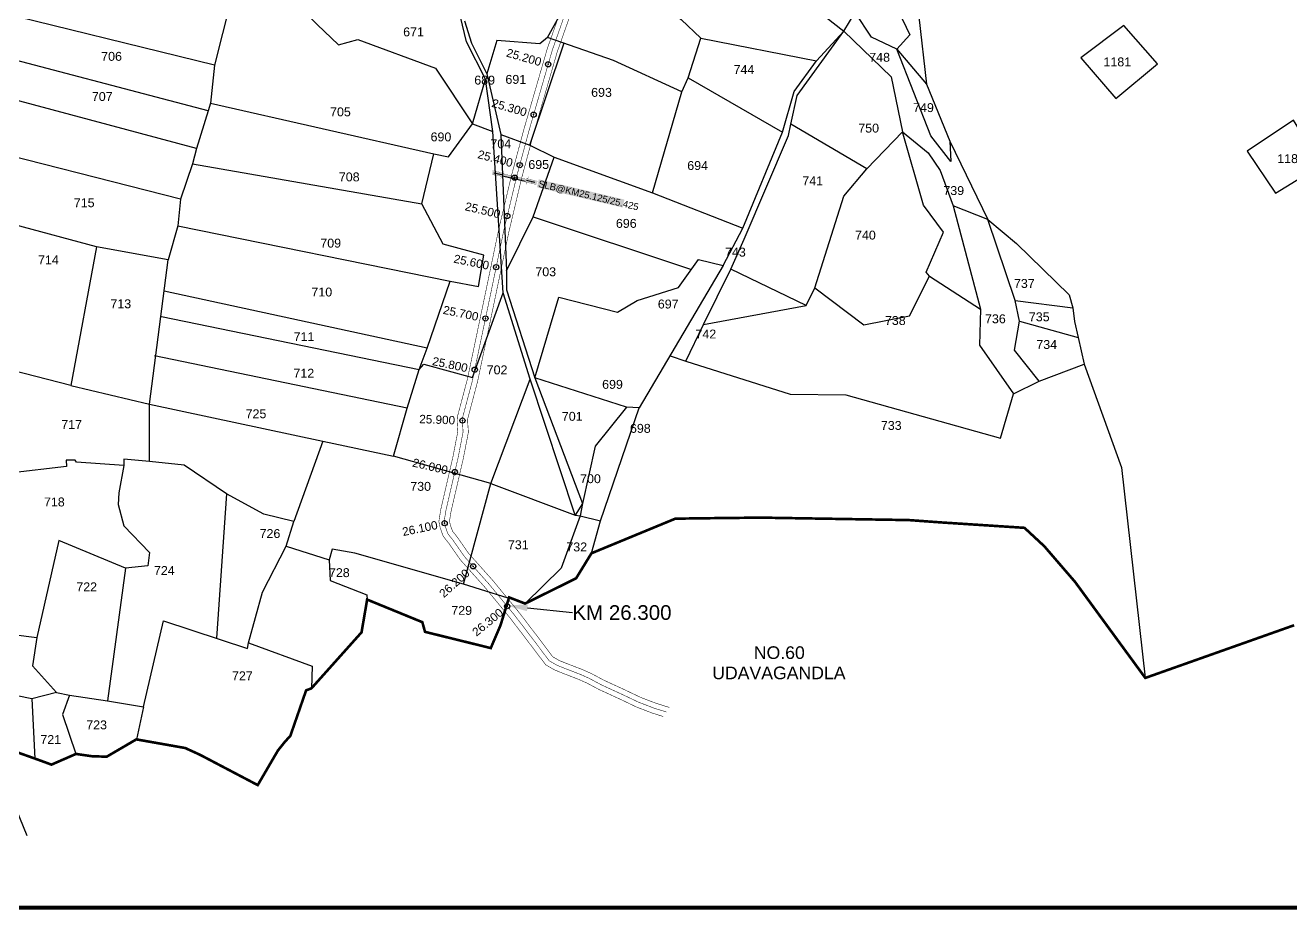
# Model space of a CAD drawing. Header units: inches. Extents: x 206944 to 214764, y 1611536 to 1620388.
# Drawn here: x 209710 to 212125, y 1611536 to 1613225 of the extents above; entities that cross this region are included whole.
import ezdxf
from ezdxf import colors
from ezdxf.entities.mleader import LeaderData, LeaderLine
from ezdxf.enums import TextEntityAlignment as Align
from ezdxf.math import Vec2, Vec3

# ---------------------------------------------------------------- set-up
doc = ezdxf.new("R2010")
doc.units = ezdxf.units.IN
doc.header["$LTSCALE"] = 15
doc.header["$MEASUREMENT"] = 0
doc.header["$PDMODE"] = 32
doc.header["$PDSIZE"] = 10
doc.linetypes.add('ACAD_ISO02W100', pattern=[15, 12, -3])
doc.linetypes.add('HIDDEN2', pattern=[0.1875, 0.125, -0.0625])
for name, color, linetype in [('BLOCK', 72, 'Continuous'), ('CANAL1', 7, 'Continuous'), ('CHANAGE', 1, 'Continuous'), ('PLOT', 7, 'Continuous'), ('PLOT NO', 7, 'Continuous'), ('ROAD', 1, 'Continuous'), ('STRUCTURE', 5, 'Continuous'), ('text2', 7, 'Continuous'), ('VILLAGE BOUNDARY', 5, 'Continuous'), ('VILLAGE STONES', 240, 'Continuous')]:
    doc.layers.add(name, color=color, linetype=linetype)
doc.styles.get("Standard").update_dxf_attribs({"font": 'arial.ttf'})
doc.dimstyles.get("Standard").update_dxf_attribs({"dimtxt": 0.18, "dimasz": 0.18, "dimexe": 0.18, "dimexo": 0.0625, "dimgap": 0.09, "dimtad": 0, "dimtih": 1, "dimtoh": 1, "dimdec": 4, "dimzin": 0, "dimdsep": 46, "dimtxsty": 'Standard', "dimcen": 0.09, "dimadec": 0, "dimazin": 0, "dimtfac": 1, "dimtdec": 4, "dimtofl": 0, "dimtmove": 0, "dimatfit": 3, "dimfxl": 1, "dimtolj": 1, "dimtzin": 0, "dimarcsym": 0})

# ---------------------------------------------------------------- blocks, each defined once
blk = doc.blocks.new('CIRCLE-BOX')
for p, q in [((-0.5, 0), (0.5, 0)), ((0, 0.5), (0, -0.5))]:
    blk.add_line(p, q)
blk.add_circle((0, 0), 0.2)
blk = doc.blocks.new('SLB')
at = {"layer": 'STRUCTURE'}
h = blk.add_hatch(dxfattribs=at)
h.set_pattern_fill('DOTS', color=6, scale=20, angle=320.3722, style=0)
h.set_pattern_definition([(320.372247934, (-159.4327, -72.9564), (1.2786241598, 0.5641323054), [0, -1.25])])
h.paths.add_polyline_path([(769699.5, 1706871.1), (769699.5, 1706861.1), (769729.1, 1706861.1), (769732.1, 1706863.1), (769792.1, 1706863.1), (769795.1, 1706861.1), (769824.7, 1706861.1), (769824.7, 1706871.1), (769795.1, 1706871.1), (769792.1, 1706869.1), (769732.1, 1706869.1), (769729.1, 1706871.1)])
at = {"layer": 'STRUCTURE', "color": 6, "const_width": 0.628}
for points in [[(769726.1, 1706877.1), (769726.1, 1706873.1), (769732.1, 1706869.1), (769792.1, 1706869.1), (769798.1, 1706873.1), (769798.1, 1706877.1)], [(769726.1, 1706855.1), (769726.1, 1706859.1), (769732.1, 1706863.1), (769792.1, 1706863.1), (769798.1, 1706859.1), (769798.1, 1706855.1)]]:
    blk.add_lwpolyline(points, dxfattribs=at)
at = {"layer": 'STRUCTURE', "color": 6, "linetype": 'ACAD_ISO02W100', "ltscale": 0.5, "const_width": 0.5}
for points in [[(769699.5, 1706871.1), (769729.1, 1706871.1)], [(769699.5, 1706861.1), (769729.1, 1706861.1)], [(769795.1, 1706871.1), (769824.7, 1706871.1)], [(769795.1, 1706861.1), (769824.7, 1706861.1)]]:
    blk.add_lwpolyline(points, dxfattribs=at)
at = {"layer": 'STRUCTURE', "color": 6}
blk.add_lwpolyline([(769732.1, 1706863.1), (769792.1, 1706863.1)], dxfattribs=at)
blk.add_lwpolyline([(769732.1, 1706863.1), (769792.1, 1706863.1)], dxfattribs=at)
at = {"layer": 'STRUCTURE', "color": 0}
blk.add_circle((769762.1, 1706866.1), 1.24, dxfattribs=at)
for points in [[(769703.8, 1706866), (769726.7, 1706866)], [(769818.6, 1706865.8), (769795.7, 1706865.8)]]:
    blk.add_leader(points, dimstyle='Standard', override={"dimasz": 10, "dimgap": 0.09, "dimtad": 0}, dxfattribs=at)

msp = doc.modelspace()

# ---------------------------------------------------------------- linework, layer by layer
at = {"layer": 'CANAL1', "color": 200, "const_width": 1}
for points in [[(210767, 1613352.7), (210706.3, 1613180.3), (210661.8, 1613026.9), (210638.2, 1612939.1), (210613.4, 1612834.6), (210587.4, 1612709.7), (210553.8, 1612549.3), (210534.5, 1612476.7), (210534.2, 1612468.1), (210535.5, 1612449.3), (210526.2, 1612401.1), (210502.9, 1612300.2), (210499.3, 1612277.8), (210501.9, 1612265.2), (210507.6, 1612249.4), (210518.7, 1612235.3), (210540.5, 1612204.1), (210587.1, 1612152), (210635.2, 1612093.4), (210674.2, 1612042.3), (210693.6, 1612016.6), (210703.5, 1612003.7), (210720.5, 1611994), (210738.7, 1611986.6), (210765.4, 1611976.4), (210782, 1611969), (210805.3, 1611956.6), (210845.6, 1611938.1), (210876.8, 1611923.2), (210907, 1611911.6), (210927.6, 1611905.2)], [(210786, 1613346.3), (210725.3, 1613174.2), (210681.1, 1613021.5), (210657.6, 1612934.2), (210632.9, 1612830.3), (210607, 1612705.6), (210573.2, 1612544.7), (210554.4, 1612473.7), (210554.2, 1612468.5), (210555.7, 1612448.1), (210545.8, 1612397), (210522.5, 1612296.4), (210519.6, 1612278.3), (210521.2, 1612270.7), (210525.3, 1612259.2), (210534.8, 1612247.2), (210556.2, 1612216.5), (210602.2, 1612165), (210650.8, 1612105.9), (210690.2, 1612054.4), (210709.5, 1612028.7), (210716.9, 1612019.1), (210729.2, 1612012), (210746, 1612005.3), (210773.1, 1611994.9), (210790.8, 1611987), (210814.2, 1611974.5), (210854, 1611956.2), (210884.6, 1611941.6), (210913.6, 1611930.5), (210939.3, 1611922.5)]]:
    msp.add_lwpolyline(points, dxfattribs=at)
at = {"layer": 'CANAL1', "color": 1, "linetype": 'HIDDEN2', "ltscale": 4, "const_width": 1}
msp.add_lwpolyline([(210776.5, 1613349.5), (210715.8, 1613177.3), (210671.5, 1613024.2), (210647.9, 1612936.6), (210623.1, 1612832.5), (210597.2, 1612707.7), (210563.5, 1612547), (210544.4, 1612475.2), (210544.2, 1612468.3), (210545.6, 1612448.7), (210536, 1612399.1), (210512.7, 1612298.3), (210509.5, 1612278.1), (210511.6, 1612267.9), (210516.5, 1612254.3), (210526.7, 1612241.2), (210548.3, 1612210.3), (210594.6, 1612158.5), (210643, 1612099.6), (210682.2, 1612048.4), (210701.5, 1612022.6), (210710.2, 1612011.4), (210724.9, 1612003), (210742.3, 1611996), (210769.2, 1611985.7), (210786.4, 1611978), (210809.7, 1611965.5), (210849.8, 1611947.1), (210880.7, 1611932.4), (210910.3, 1611921.1), (210933.5, 1611913.8)], dxfattribs=at)
at = {"layer": 'PLOT'}
for points in [[(211272.5, 1613213.7), (211293.9, 1613249.6), (211286.1, 1613262.4), (211233.1, 1613261.3), (211206.4, 1613358.6), (211140.7, 1613452.8), (211146.6, 1613379), (211184.5, 1613343.5), (211178.8, 1613287.6), (211272.5, 1613213.7)], [(210707, 1613201.7), (210766.4, 1613309.6), (210817, 1613321.9), (210804.3, 1613349.2), (210536.3, 1613394.7)], [(211326.5, 1613357.2), (211398.3, 1613206.8), (211373.5, 1613179), (211325.4, 1613202.1), (211293.9, 1613249.6)], [(210116.5, 1613330.8), (210071.2, 1613148.9), (209624.4, 1613258.5)], [(210817, 1613321.9), (210909.8, 1613279.8), (210961.6, 1613236.2), (210999.7, 1613200.4)], [(210759.5, 1612289.7), (210673.8, 1612549.2), (210621.8, 1612714.4), (210602.2, 1613022.3), (210588.4, 1613121.8), (210552.3, 1613193.2), (210524.6, 1613307.7)], [(210230.9, 1613262.4), (210267.1, 1613226.4), (210307.7, 1613187.7), (210344.6, 1613197.5), (210492.7, 1613143), (210563.3, 1613036.6)], [(210548.3, 1613233.2), (210561.5, 1613190.9), (210591.1, 1613131.9), (210617.4, 1613016.7), (210628.2, 1612756.4), (210628.4, 1612719.8), (210682.2, 1612551.6), (210773.8, 1612311.7), (210759.5, 1612289.7)], [(211415.7, 1613240.9), (211430.3, 1613112.6), (211475, 1613003.8), (211547.1, 1612854.2), (211601.8, 1612808.4), (211702.5, 1612710.3), (211709.7, 1612685.3), (211712.9, 1612659.3), (211719.6, 1612628.5), (211731.1, 1612577.8), (211802.6, 1612380.7), (211847.9, 1611978.8)], [(211791.5, 1613085.1), (211871.1, 1613151.3), (211806.6, 1613224.6), (211724.8, 1613162.9), (211791.5, 1613085.1)], [(210963.3, 1613097.7), (210832.7, 1613157.6), (210707, 1613201.7), (210692.3, 1613189.7), (210609.7, 1613195.6), (210591.1, 1613131.9)], [(210907.1, 1612905.2), (210963.3, 1613097.7), (210975.3, 1613124.5), (210999.7, 1613200.4), (211220, 1613157)], [(210941.1, 1612594.1), (210970.7, 1612583.5), (211004.5, 1612653.5), (211056.4, 1612759.1), (211082.4, 1612816.5), (211167, 1613014.6), (211171.5, 1613036.4), (211183.3, 1613091.1), (211272.5, 1613213.7), (211363, 1613126.3), (211384.3, 1613021.7), (211316.4, 1612950.6), (211171.5, 1613036.4)], [(211042.1, 1612766.5), (211079.9, 1612837.4), (211155.1, 1613020.8), (211177.4, 1613098.2), (211220, 1613157), (211272.5, 1613213.7)], [(210071.2, 1613148.9), (210063.6, 1613075.9), (210058.6, 1613061.3), (209603.6, 1613181.4)], [(210673, 1612996.2), (210738.7, 1613191.2)], [(211475, 1613003.8), (211476.5, 1612964.7), (211438.6, 1613014.1), (211373.5, 1613179), (211430.3, 1613112.6)], [(210058.6, 1613061.3), (210036.6, 1612989.8), (209592.1, 1613108.6)], [(210563.3, 1613036.6), (210588.4, 1613121.8)], [(210975.3, 1613124.5), (211155.1, 1613020.8)], [(210063.6, 1613075.9), (210489.7, 1612979.7)], [(210598.8, 1612350), (210412.6, 1612402), (210438.9, 1612493.6), (210461.7, 1612567.6), (210461.7, 1612567.6), (210476.8, 1612608.7), (210521.2, 1612736.1), (210574.8, 1612726), (210585.1, 1612785.7), (210507.4, 1612807.1), (210466.9, 1612883.9), (210489.7, 1612979.7), (210518, 1612974), (210563.3, 1613036.6), (210602.2, 1613022.3)], [(212096.2, 1612904.3), (212183.8, 1612957.6), (212130.9, 1613044), (212042.5, 1612984.6), (212096.2, 1612904.3)], [(210617.4, 1613016.7), (210673, 1612996.2), (210719.5, 1612973)], [(211436, 1612746.1), (211429.3, 1612753.3), (211462.9, 1612830.1), (211424.4, 1612881.4), (211384.3, 1613021.7)], [(211384.3, 1613021.7), (211433.4, 1612981.7), (211456.2, 1612947.9), (211481, 1612880.1)], [(210036.6, 1612989.8), (210029.3, 1612960.5), (210005.9, 1612893.1), (209581.2, 1613001.3)], [(210029.3, 1612960.5), (210466.9, 1612883.9)], [(210679.6, 1612859.1), (210719.5, 1612973), (210907.1, 1612905.2), (211079.9, 1612837.4)], [(211217.2, 1612723.9), (211272.3, 1612898.4), (211316.4, 1612950.6)], [(210005.9, 1612893.1), (210001.2, 1612842), (209982.3, 1612777.1), (209845.7, 1612801.6), (209689.6, 1612843.7), (209640, 1612577.1), (209509, 1612607.4)], [(211547.1, 1612854.2), (211481, 1612880.1), (211533, 1612682.9)], [(210001.2, 1612842), (210521.2, 1612736.1)], [(210628.2, 1612756.4), (210679.6, 1612859.1), (210980, 1612759.4)], [(211599.2, 1612699.6), (211547.1, 1612854.2)], [(209845.7, 1612801.6), (209796.5, 1612537.4), (209640, 1612577.1)], [(209796.5, 1612537.4), (209946.7, 1612501.7), (209982.3, 1612777.1)], [(210857.4, 1612495.9), (210682.2, 1612551.6), (210728.6, 1612705.9), (210840.3, 1612677), (210877.7, 1612699.5), (210956.6, 1612724), (210994.7, 1612778), (211042.1, 1612766.5), (210881.7, 1612494.8)], [(211004.5, 1612653.5), (211200.6, 1612689.7), (211056.4, 1612759.1)], [(211200.6, 1612689.7), (211217.2, 1612723.9), (211310.3, 1612652.8), (211397.9, 1612670.3), (211436, 1612746.1), (211533, 1612682.9), (211531.4, 1612614), (211596.4, 1612521.3)], [(210476.8, 1612608.7), (209974.9, 1612717.2)], [(210461.7, 1612567.6), (210470.9, 1612577.9), (210563.4, 1612552.4), (210621.8, 1612714.4)], [(211607.7, 1612660), (211599.2, 1612699.6), (211709.7, 1612685.3)], [(209970, 1612669.1), (210461.7, 1612567.6)], [(211645.5, 1612545.3), (211598.2, 1612604.5), (211607.7, 1612660), (211719.6, 1612628.5)], [(210438.9, 1612493.6), (209956.7, 1612593.8)], [(210970.7, 1612583.5), (211169.8, 1612520.5), (211276.3, 1612519.5), (211571.4, 1612436.9), (211596.4, 1612521.3), (211645.5, 1612545.3), (211731.1, 1612577.8)], [(210598.8, 1612350), (210673.8, 1612549.2)], [(209946.9, 1612391.8), (209946.7, 1612501.7)], [(209946.7, 1612501.7), (210277.5, 1612431.1), (210222.5, 1612277.8)], [(210790.6, 1612216.8), (210807.8, 1612278.8), (210881.7, 1612494.8), (210857.4, 1612495.9), (210797.6, 1612421.1), (210773.8, 1612311.7), (210769.2, 1612288.1)], [(210277.5, 1612431.1), (210412.6, 1612402)], [(209897.7, 1612384.7), (209807.7, 1612390.7), (209804.7, 1612394.7), (209787.7, 1612394.7), (209788.6, 1612382.7), (209679.4, 1612369.6)], [(210094.1, 1612330.2), (210013.2, 1612385), (209946.9, 1612391.8), (209897.9, 1612396.3), (209897.7, 1612384.7), (209888.2, 1612332.5), (209887.1, 1612309.9), (209897.6, 1612269.3), (209947.1, 1612218.3), (209943.8, 1612192.7), (209901.2, 1612188.1), (209866.9, 1611934.9)], [(210207.9, 1612230.5), (210222.5, 1612277.8), (210165.3, 1612291.8), (210094.1, 1612330.2), (210074.9, 1612054.5)], [(210546.2, 1612158), (210598.8, 1612350), (210759.5, 1612289.7)], [(210759.5, 1612289.7), (210769.2, 1612288.1), (210732.7, 1612188.6), (210663.9, 1612120.8), (210546.2, 1612158), (210338.9, 1612217.1), (210295.7, 1612224.9), (210290.2, 1612204.4), (210291.5, 1612164.9), (210361.5, 1612137.4), (210362.4, 1612128.4)], [(210769.2, 1612288.1), (210807.8, 1612278.8)], [(209901.2, 1612188.1), (209773.6, 1612241.4), (209732.1, 1612055.7)], [(210135.8, 1612045.6), (210162.5, 1612142.5), (210207.9, 1612230.5), (210290.2, 1612204.4)], [(209935.3, 1611923.5), (209973.5, 1612087.9), (210133.9, 1612034.9), (210135.8, 1612045.6), (210257.3, 1612001.1), (210256, 1611958.9)], [(209590.8, 1612073.8), (209732.1, 1612055.7), (209723.5, 1612002.2), (209769.3, 1611950.8), (209722.5, 1611939.2), (209616.2, 1611960.4)], [(209769.3, 1611950.8), (209794.5, 1611945.7), (209781, 1611909.1), (209806.6, 1611833.7)], [(209794.5, 1611945.7), (209866.9, 1611934.9), (209935.3, 1611923.5), (209921.8, 1611861.5)], [(209722.5, 1611939.2), (209728.1, 1611824.9)]]:
    msp.add_lwpolyline(points, dxfattribs=at)
at = {"layer": 'ROAD'}
msp.add_lwpolyline([(209618.9, 1611906.1), (209713, 1611678)], dxfattribs=at)
at = {"layer": 'text2', "color": 5, "const_width": 8}
msp.add_lwpolyline([(206948.4, 1619883.7), (214759.5, 1619883.7), (214759.5, 1611540.3), (206948.4, 1611540.3)], close=True, dxfattribs=at)
at = {"layer": 'text2', "color": 3}
for p in [(210708, 1613150.4), (210680.2, 1613054.3), (210653.7, 1612957.9), (210629.9, 1612860.8), (210608.7, 1612763.1), (210588.3, 1612665.2), (210567.8, 1612567.3), (210544.3, 1612470.2), (210529.7, 1612371.9), (210510.3, 1612274.2), (210564.8, 1612191.8), (210629.7, 1612115.8)]:
    msp.add_point(p, dxfattribs=at)
at = {"layer": 'text2', "color": 2}
msp.add_point((210644, 1612934), dxfattribs=at)
at = {"layer": 'VILLAGE BOUNDARY', "const_width": 5}
msp.add_lwpolyline([(212132, 1612079.4), (211847.9, 1611978.8), (211714, 1612161.9), (211655.1, 1612230.2), (211617.2, 1612265.4), (211460.1, 1612275.6), (211396.4, 1612280.2), (211113.8, 1612284.9), (211007.6, 1612283.7), (210950.7, 1612282.9), (210790.6, 1612216.8), (210761.3, 1612169), (210663.9, 1612120.8), (210633.4, 1612132.6), (210617, 1612079.3), (210598.4, 1612035.8), (210472.9, 1612066.8), (210467.7, 1612085.3), (210362.4, 1612128.4), (210351.7, 1612065.9), (210256, 1611958.9), (210245.9, 1611955.1), (210215.8, 1611868.3), (210204.8, 1611856.2), (210192, 1611840.1), (210153.5, 1611774.2), (210043.5, 1611832), (210015.1, 1611845), (209921.8, 1611861.5), (209865.3, 1611828.5), (209837.8, 1611829.2), (209806.6, 1611833.7), (209759.8, 1611813.3), (209728.1, 1611824.9), (209694.5, 1611836.8)], dxfattribs=at)

# ---------------------------------------------------------------- block references
at = {"layer": 'BLOCK'}
msp.add_blockref('CIRCLE-BOX', (210644, 1612934), dxfattribs=at)
at = {"layer": 'STRUCTURE', "color": 0, "xscale": 0.6999999999999995, "yscale": 0.6999999999999995, "zscale": 0.6999999999999995, "rotation": 346.6486246165293}
msp.add_blockref('SLB', (-589533.4, 574849.4), dxfattribs=at)

# ---------------------------------------------------------------- texts
at = {"layer": 'CHANAGE'}
for s, rotation, p in [('25.200', 343.8562, (210694.6, 1613154.3)), ('25.300', 343.8562, (210666.8, 1613058.2)), ('25.400', 344.9467, (210640.1, 1612961.6)), ('25.500', 346.6143, (210616.3, 1612864)), ('25.600', 348.2538, (210595, 1612765.9)), ('25.700', 348.1606, (210574.6, 1612668.1)), ('25.800', 348.1606, (210554.1, 1612570.2)), ('25.900', 357.8911, (210530.3, 1612470.8)), ('26.000', 346.9748, (210516.1, 1612375.1)), ('26.100', 11.7534, (210496.6, 1612271.4)), ('26.200', 41.8301, (210554.4, 1612182.5)), ('26.300', 39.3959, (210618.9, 1612106.9))]:
    msp.add_text(s, height=16, rotation=rotation, dxfattribs=at).set_placement(p, align=Align.MIDDLE_RIGHT)
at = {"layer": 'PLOT NO'}
for s, p in [('671', (210431.2, 1613203.8)), ('706', (209854.7, 1613157.1)), ('748', (211320.9, 1613155.3)), ('689', (210566.9, 1613111.7)), ('691', (210626.4, 1613113.1)), ('744', (211061.9, 1613131.8)), ('693', (210790, 1613088.3)), ('707', (209836.9, 1613080.4)), ('705', (210291.6, 1613051.1)), ('749', (211404.6, 1613059.2)), ('750', (211300, 1613020.1)), ('690', (210483.5, 1613003.3)), ('704', (210597.7, 1612990.1)), ('695', (210670.1, 1612950.6)), ('694', (210973.5, 1612948.6)), ('708', (210308.4, 1612926.9)), ('741', (211193.2, 1612919.5)), ('739', (211462.4, 1612900.8)), ('715', (209802.4, 1612877.6)), ('696', (210837.3, 1612838.2)), ('709', (210273, 1612800.5)), ('740', (211293.8, 1612815.8)), ('743', (211045.6, 1612783.3)), ('714', (209734.1, 1612768.4)), ('703', (210683.5, 1612745.8)), ('737', (211597.2, 1612723.5)), ('710', (210256, 1612707.1)), ('713', (209872.3, 1612684.7)), ('697', (210917.3, 1612684.2)), ('738', (211350.8, 1612652.7)), ('736', (211541.9, 1612656)), ('735', (211625.6, 1612659.8)), ('742', (210989.2, 1612626.9)), ('711', (210222.1, 1612621.9)), ('734', (211639.9, 1612606.9)), ('702', (210590.6, 1612558.5)), ('712', (210221.7, 1612552.1)), ('699', (210811, 1612530.8)), ('725', (210130.4, 1612474.7)), ('701', (210734.1, 1612469.8)), ('717', (209778.5, 1612454.3)), ('698', (210864.1, 1612446.8)), ('733', (211343.1, 1612452.4)), ('700', (210768.9, 1612350.7)), ('730', (210444.7, 1612336.1)), ('718', (209745.5, 1612306.3)), ('726', (210157.1, 1612246)), ('731', (210631.1, 1612224.6)), ('732', (210742.7, 1612220.4)), ('724', (209955.4, 1612175.4)), ('728', (210289.5, 1612171.3)), ('722', (209807.2, 1612144.2)), ('729', (210523.1, 1612099.3)), ('727', (210104.4, 1611974.4)), ('723', (209826.2, 1611880.7)), ('721', (209738.6, 1611852.7))]:
    msp.add_text(s, height=17, dxfattribs=at).set_placement(p)
for s, p in [('1181', (211794.5, 1613155)), ('1182', (212126.2, 1612970.3))]:
    msp.add_text(s, height=17, dxfattribs=at).set_placement(p, align=Align.MIDDLE_CENTER)
at = {"layer": 'ROAD', "insert": (211031.4, 1612039.2), "char_height": 24.108, "width": 231.463, "attachment_point": 1, "line_spacing_factor": 0.963847}
msp.add_mtext('\\pi69.1512;NO.60\\P\\pi-10.23693;UDAVAGANDLA', dxfattribs=at)
at = {"layer": 'STRUCTURE', "color": 5, "insert": (210691.1, 1612929.3), "char_height": 13, "width": 165.463, "attachment_point": 1, "rotation": 346.6486, "bg_fill": 1, "box_fill_scale": 1.1, "bg_fill_color": 7, "bg_fill_true_color": 16777215, "bg_fill_transparency": 0}
msp.add_mtext('SLB@KM25.125/25.425', dxfattribs=at)

# ---------------------------------------------------------------- leaders
at = {"layer": 'VILLAGE STONES', "color": 1}
ml = msp.add_multileader_mtext('Standard', dxfattribs=at)
ml.set_content('KM 26.300', color=1)
ml.set_leader_properties()
ml.build(insert=Vec2(0, 0))
ml.multileader.update_dxf_attribs({"dogleg_length": 0.36, "arrow_head_size": 40})
ctx = ml.context
ctx.base_point, ctx.char_height, ctx.arrow_head_size, ctx.landing_gap_size, ctx.plane_origin = Vec3(210754.2, 1612103.5), 28, 40, 0.09, Vec3(210842.9, 1612695.2)
notes = []
notes.append((ctx, [(0, (1, 1, 0), (210754.2, 1612103.5), (1, 0), 1.396927018504357e-11, [(0, [(210628.6, 1612117.1)], 0, [])])]))
ctx.mtext.insert, ctx.mtext.flow_direction = Vec3(210754.3, 1612117.7), 5
for ctx, leaders in notes:
    for number, flags, end, landing, length, lines in leaders:
        leader = LeaderData()
        leader.index, (leader.has_last_leader_line, leader.has_dogleg_vector, leader.attachment_direction) = number, flags
        leader.last_leader_point, leader.dogleg_vector, leader.dogleg_length = Vec3(end), Vec3(landing), length
        for number, points, colour, breaks in lines:
            line = LeaderLine()
            line.index, line.vertices, line.color, line.breaks = number, Vec3.list(points), colors.encode_raw_color(colour), breaks
            leader.lines.append(line)
        ctx.leaders.append(leader)

doc.saveas('drawing.dxf')
